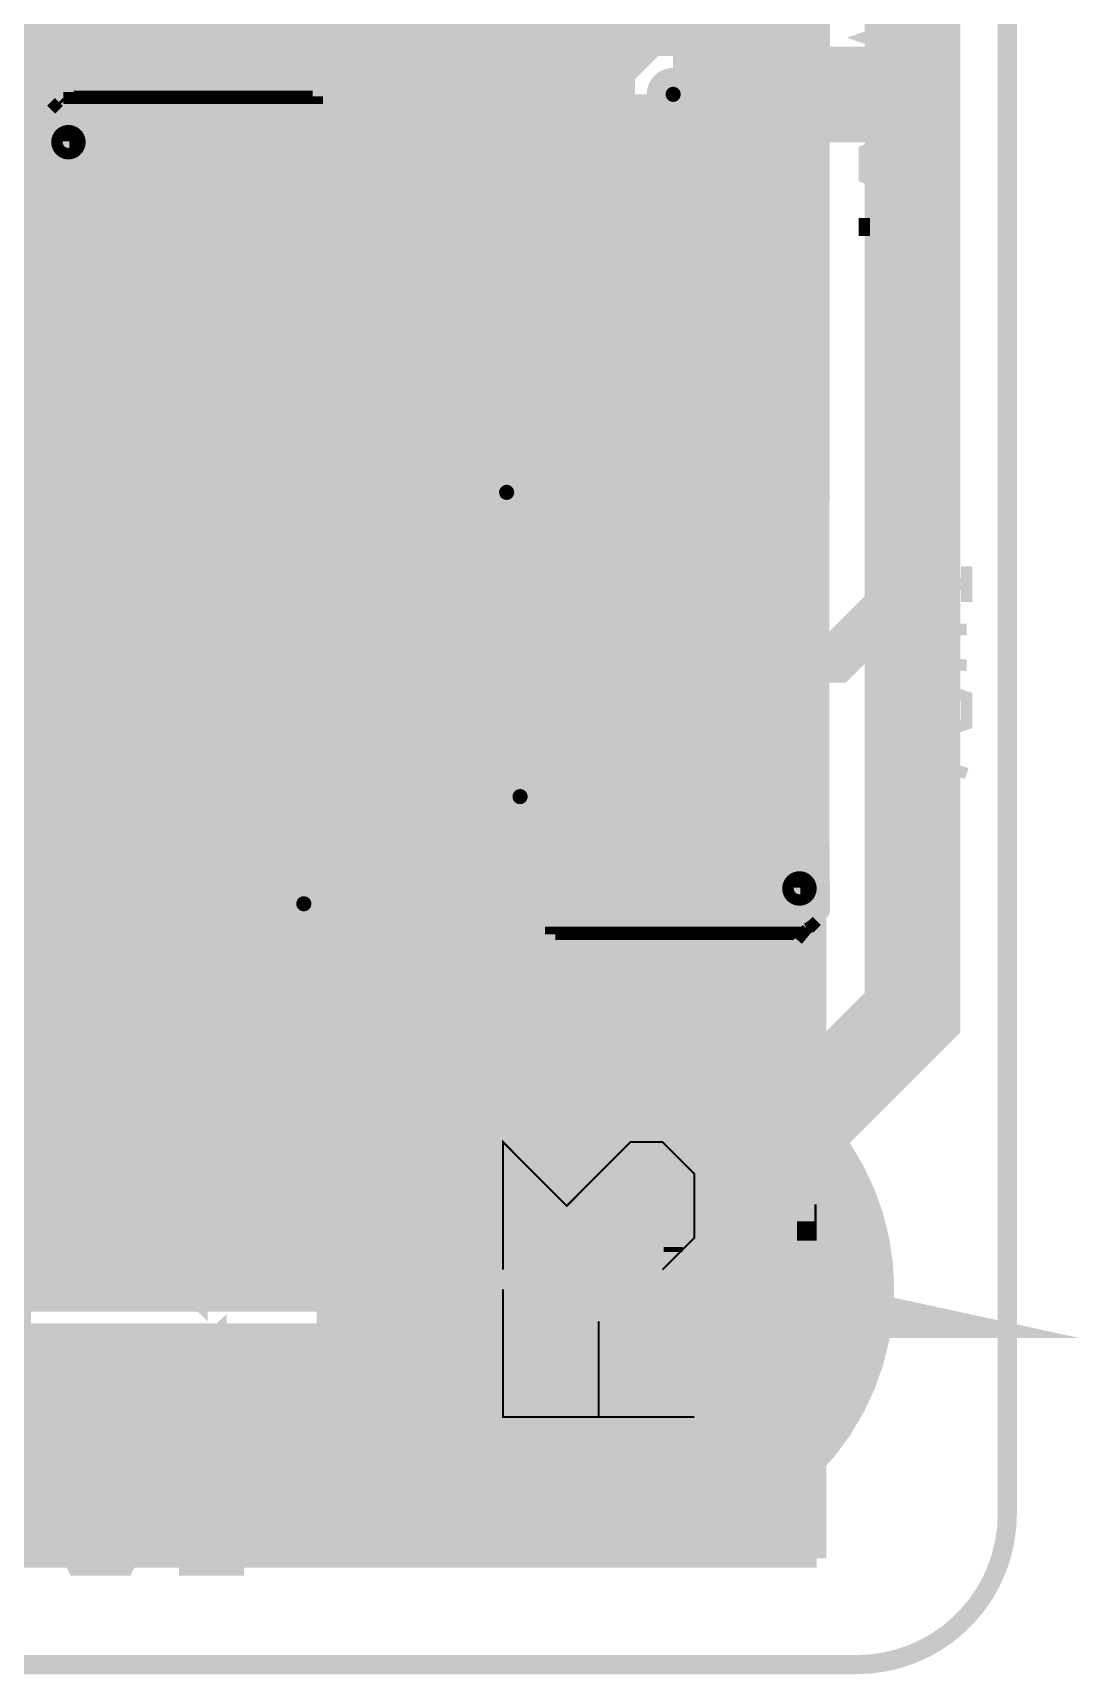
# Model space of a CAD drawing. Extents: x -5 to 208, y -5 to 206.
# Drawn here: x 194.07 to 207.97, y 119.87 to 141.66 of the extents above; entities that cross this region are included whole.
import ezdxf

# ---------------------------------------------------------------- set-up
doc = ezdxf.new("R2010")
doc.units = 0
doc.header["$MEASUREMENT"] = 0
doc.layers.get('0').update_dxf_attribs({"linetype": 'CONTINUOUS'})
for name, color, linetype in [('22-301-0_BOT', 7, 'CONTINUOUS'), ('22-301-0_DRD', 7, 'CONTINUOUS'), ('22-301-0_IN1', 1, 'CONTINUOUS'), ('22-301-0_IN2', 4, 'CONTINUOUS'), ('22-301-0_SMB', 3, 'CONTINUOUS'), ('22-301-0_SMT', 5, 'CONTINUOUS'), ('22-301-0_SPT', 10, 'CONTINUOUS'), ('22-301-0_SST', 14, 'CONTINUOUS'), ('22-301-0_TOP', 9, 'CONTINUOUS'), ('THRUHOLE_TAP', 13, 'CONTINUOUS')]:
    doc.layers.add(name, color=color, linetype=linetype)

# ---------------------------------------------------------------- blocks, each defined once
blk = doc.blocks.new('ROUND_22')
at = {"const_width": 3.50012}
blk.add_lwpolyline([(-1.75006, 0, 1), (1.75006, 0, 1)], format="xyb", close=True, dxfattribs=at)
blk = doc.blocks.new('ROUND_66')
at = {"const_width": 0.35052}
blk.add_lwpolyline([(-0.17526, 0, 1), (0.17526, 0, 1)], format="xyb", close=True, dxfattribs=at)
blk = doc.blocks.new('ROUND_44')
at = {"const_width": 1.75006}
blk.add_lwpolyline([(-0.87503, 0, 1), (0.87503, 0, 1)], format="xyb", close=True, dxfattribs=at)
blk = doc.blocks.new('ROUND_68')
at = {"const_width": 0.35052}
blk.add_lwpolyline([(-0.17526, 0, 1), (0.17526, 0, 1)], format="xyb", close=True, dxfattribs=at)
blk = doc.blocks.new('RECTANGLE_6')
blk.add_solid([(0.4826, 0.4064), (0.4826, -0.4064), (-0.4826, 0.4064), (-0.4826, -0.4064)])
blk = doc.blocks.new('RECTANGLE_19')
blk.add_solid([(1.3716, 1.0795), (1.3716, -1.0795), (-1.3716, 1.0795), (-1.3716, -1.0795)])
blk = doc.blocks.new('ROUND_73')
at = {"const_width": 0.10033}
blk.add_lwpolyline([(-0.050164, 0, 1), (0.050164, 0, 1)], format="xyb", close=True, dxfattribs=at)

msp = doc.modelspace()

# ---------------------------------------------------------------- linework, layer by layer
at = {"layer": '22-301-0_BOT'}
for points, const_width in [([(197.6628, 130.0988), (193.4972, 130.0988), (186.817, 136.779), (184.912, 136.779), (180.975, 136.779)], 1.27), ([(194.54368, 122.3645), (194.64782, 122.57532), (195.28282, 122.57532), (195.3895, 122.3645), (195.3895, 122.15368), (195.28282, 121.94032), (194.64782, 121.94032), (194.54368, 121.7295), (194.54368, 121.51868), (194.64782, 121.30532), (195.28282, 121.30532), (195.3895, 121.51868)], 0.254), ([(196.00418, 121.30532), (196.74332, 121.30532), (196.74332, 122.57532)], 0.254)]:
    msp.add_lwpolyline(points, dxfattribs=dict(at, const_width=const_width))
at = {"layer": '22-301-0_DRD', "const_width": 0.254}
for points in [[(206.99984, 121.99874), (206.99984, 204.29982)], [(202.311, 141.478), (201.93, 141.097)], [(202.819, 141.478), (202.311, 141.478)], [(203.2, 141.097), (202.819, 141.478)], [(201.93, 141.097), (201.93, 140.589)], [(203.2, 140.589), (203.2, 141.097)], [(201.93, 140.589), (202.311, 140.208)], [(202.819, 140.208), (203.2, 140.589)], [(202.311, 140.208), (202.819, 140.208)], [(200.1012, 136.1948), (199.7202, 135.8138)], [(200.1012, 136.1948), (199.7202, 135.8138)], [(200.1012, 136.1948), (199.7202, 135.8138)], [(200.6092, 136.1948), (200.1012, 136.1948)], [(200.6092, 136.1948), (200.1012, 136.1948)], [(200.6092, 136.1948), (200.1012, 136.1948)], [(200.9902, 135.8138), (200.6092, 136.1948)], [(200.9902, 135.8138), (200.6092, 136.1948)], [(200.9902, 135.8138), (200.6092, 136.1948)], [(199.7202, 135.8138), (199.7202, 135.3058)], [(199.7202, 135.8138), (199.7202, 135.3058)], [(199.7202, 135.8138), (199.7202, 135.3058)], [(200.9902, 135.3058), (200.9902, 135.8138)], [(200.9902, 135.3058), (200.9902, 135.8138)], [(200.9902, 135.3058), (200.9902, 135.8138)], [(199.7202, 135.3058), (200.1012, 134.9248)], [(199.7202, 135.3058), (200.1012, 134.9248)], [(199.7202, 135.3058), (200.1012, 134.9248)], [(200.6092, 134.9248), (200.9902, 135.3058)], [(200.6092, 134.9248), (200.9902, 135.3058)], [(200.6092, 134.9248), (200.9902, 135.3058)], [(200.1012, 134.9248), (200.6092, 134.9248)], [(200.1012, 134.9248), (200.6092, 134.9248)], [(200.1012, 134.9248), (200.6092, 134.9248)], [(200.279, 132.1562), (199.898, 131.7752)], [(200.787, 132.1562), (200.279, 132.1562)], [(201.168, 131.7752), (200.787, 132.1562)], [(199.898, 131.7752), (199.898, 131.2672)], [(201.168, 131.2672), (201.168, 131.7752)], [(199.898, 131.2672), (200.279, 130.8862)], [(200.787, 130.8862), (201.168, 131.2672)], [(200.279, 130.8862), (200.787, 130.8862)], [(197.4088, 130.7338), (197.0278, 130.3528)], [(197.9168, 130.7338), (197.4088, 130.7338)], [(198.2978, 130.3528), (197.9168, 130.7338)], [(197.0278, 130.3528), (197.0278, 129.8448)], [(198.2978, 129.8448), (198.2978, 130.3528)], [(197.0278, 129.8448), (197.4088, 129.4638)], [(197.9168, 129.4638), (198.2978, 129.8448)], [(197.4088, 129.4638), (197.9168, 129.4638)], [(200.72858, 126.2507), (200.72858, 123.7107)], [(203.26858, 126.2507), (200.72858, 126.2507)], [(203.26858, 126.2507), (200.72858, 123.7107)], [(203.26858, 123.7107), (200.72858, 126.2507)], [(203.26858, 123.7107), (203.26858, 126.2507)], [(200.72858, 123.7107), (203.26858, 123.7107)], [(98.99904, 119.99976), (205.00086, 119.99976)]]:
    msp.add_lwpolyline(points, dxfattribs=at)
msp.add_lwpolyline([(205.00086, 119.99976, 0.4142136), (206.99984, 121.99874)], format="xyb", dxfattribs=at)
at = {"layer": '22-301-0_IN1'}
for points, const_width in [([(201.99858, 201.30008), (205.74, 197.55866), (205.74, 140.843), (205.74, 128.651), (202.057, 124.968), (201.99858, 124.9807)], 1.27), ([(201.99858, 201.30008), (205.74, 197.55866), (205.74, 140.843), (202.565, 140.843)], 1.27), ([(200.5584, 199.1106), (200.5584, 126.4793)], 0.254), ([(200.787, 198.882), (200.787, 126.6698)], 0.254), ([(201.0156, 198.6534), (201.0156, 126.81204)], 0.254), ([(201.2442, 169.41038), (201.2442, 126.91872)], 0.254), ([(201.4728, 169.20464), (201.4728, 126.99238)], 0.254), ([(202.1586, 169.21988), (202.1586, 141.7193)], 0.254), ([(201.7014, 169.1259), (201.7014, 141.2748)], 0.254), ([(201.93, 169.13098), (201.93, 141.56944)], 0.254), ([(194.1576, 164.211), (194.1576, 126.58852)], 0.254), ([(194.3862, 164.211), (194.3862, 126.58852)], 0.254), ([(194.6148, 164.211), (194.6148, 126.58852)], 0.254), ([(194.8434, 164.211), (194.8434, 126.58852)], 0.254), ([(195.072, 164.211), (195.072, 126.58852)], 0.254), ([(195.3006, 164.211), (195.3006, 126.58852)], 0.254), ([(195.5292, 164.211), (195.5292, 126.58852)], 0.254), ([(195.7578, 164.211), (195.7578, 126.58852)], 0.254), ([(195.9864, 164.211), (195.9864, 126.58852)], 0.254), ([(196.215, 164.211), (196.215, 126.58852)], 0.254), ([(196.4436, 164.211), (196.4436, 126.58852)], 0.254), ([(196.6722, 164.211), (196.6722, 126.58852)], 0.254), ([(196.9008, 164.211), (196.9008, 126.58852)], 0.254), ([(197.1294, 164.211), (197.1294, 130.52044)], 0.254), ([(197.358, 164.211), (197.358, 130.70586)], 0.254), ([(197.5866, 164.211), (197.5866, 130.77444)], 0.254), ([(197.8152, 164.211), (197.8152, 130.76174)], 0.254), ([(198.0438, 164.211), (198.0438, 130.66268)], 0.254), ([(198.2724, 164.211), (198.2724, 130.39852)], 0.254), ([(198.501, 164.211), (198.501, 121.412)], 0.254), ([(198.7296, 164.211), (198.7296, 121.412)], 0.254), ([(198.9582, 164.211), (198.9582, 121.412)], 0.254), ([(199.1868, 164.211), (199.1868, 121.412)], 0.254), ([(199.4154, 164.211), (199.4154, 121.412)], 0.254), ([(199.644, 164.211), (199.644, 121.412)], 0.254), ([(199.8726, 164.211), (199.8726, 121.412)], 0.254), ([(200.1012, 164.211), (200.1012, 125.8316)], 0.254), ([(200.3298, 164.211), (200.3298, 126.22022)], 0.254), ([(202.25512, 141.7574), (91.47302, 141.7574)], 0.254), ([(201.88428, 141.5288), (91.83878, 141.5288)], 0.254), ([(201.7141, 141.3002), (91.9607, 141.3002)], 0.254), ([(201.62774, 141.0716), (91.99118, 141.0716)], 0.254), ([(201.5998, 140.843), (91.94292, 140.843)], 0.254), ([(201.62774, 140.6144), (91.79052, 140.6144)], 0.254), ([(201.7014, 140.4112), (201.7014, 127.0381)], 0.254), ([(201.7141, 140.3858), (80.645, 140.3858)], 0.254), ([(201.88428, 140.1572), (80.645, 140.1572)], 0.254), ([(201.93, 140.11656), (201.93, 127.05842)], 0.254), ([(202.1586, 139.9667), (202.1586, 127.05334)], 0.254), ([(202.25512, 139.9286), (80.645, 139.9286)], 0.254), ([(202.3872, 139.89304), (202.3872, 127.02286)], 0.254), ([(204.47, 139.8778), (202.565, 139.8778)], 0.254), ([(202.6158, 139.8778), (202.6158, 126.96698)], 0.254), ([(202.8444, 139.8778), (202.8444, 127.11938)], 0.254), ([(203.073, 139.8778), (203.073, 127.34798)], 0.254), ([(203.3016, 139.8778), (203.3016, 127.57658)], 0.254), ([(203.5302, 139.8778), (203.5302, 127.80518)], 0.254), ([(203.7588, 139.8778), (203.7588, 128.03378)], 0.254), ([(203.9874, 139.8778), (203.9874, 128.26238)], 0.254), ([(204.216, 139.8778), (204.216, 128.49098)], 0.254), ([(204.4446, 139.8778), (204.4446, 128.71958)], 0.254), ([(204.47, 139.8778), (204.47, 128.74498)], 0.254), ([(204.47, 139.7), (80.645, 139.7)], 0.254), ([(204.47, 139.4714), (80.645, 139.4714)], 0.254), ([(204.47, 139.2428), (80.645, 139.2428)], 0.254), ([(204.47, 139.0142), (94.60992, 139.0142)], 0.254), ([(204.47, 138.7856), (121.50852, 138.7856)], 0.254), ([(204.47, 138.557), (165.14318, 138.557)], 0.254), ([(204.47, 138.3284), (165.37432, 138.3284)], 0.254), ([(204.47, 138.0998), (165.46322, 138.0998)], 0.254), ([(204.47, 137.8712), (165.46576, 137.8712)], 0.254), ([(204.47, 137.6426), (165.38956, 137.6426)], 0.254), ([(204.47, 137.414), (185.1533, 137.414)], 0.254), ([(204.47, 137.1854), (185.45556, 137.1854)], 0.254), ([(204.47, 136.9568), (185.56732, 136.9568)], 0.254), ([(204.47, 136.7282), (185.59018, 136.7282)], 0.254), ([(204.47, 136.4996), (185.53176, 136.4996)], 0.254), ([(204.47, 136.271), (185.36412, 136.271)], 0.254), ([(204.47, 136.0424), (151.13508, 136.0424)], 0.254), ([(204.47, 135.8138), (150.99792, 135.8138)], 0.254), ([(204.47, 135.5852), (90.67292, 135.5852)], 0.254), ([(204.47, 135.3566), (90.81008, 135.3566)], 0.254), ([(204.47, 135.128), (90.85072, 135.128)], 0.254), ([(204.47, 134.8994), (90.81008, 134.8994)], 0.254), ([(204.47, 134.6708), (90.67292, 134.6708)], 0.254), ([(204.47, 134.4422), (80.645, 134.4422)], 0.254), ([(204.47, 134.2136), (80.645, 134.2136)], 0.254), ([(204.47, 133.985), (80.645, 133.985)], 0.254), ([(204.47, 133.7564), (80.645, 133.7564)], 0.254), ([(204.47, 133.5278), (80.645, 133.5278)], 0.254), ([(204.47, 133.2992), (80.645, 133.2992)], 0.254), ([(204.47, 133.0706), (80.645, 133.0706)], 0.254), ([(204.47, 132.842), (80.645, 132.842)], 0.254), ([(204.47, 132.6134), (80.645, 132.6134)], 0.254), ([(204.47, 132.3848), (80.645, 132.3848)], 0.254), ([(204.47, 132.1562), (80.645, 132.1562)], 0.254), ([(204.47, 131.9276), (80.645, 131.9276)], 0.254), ([(204.47, 131.699), (80.645, 131.699)], 0.254), ([(204.47, 131.4704), (80.645, 131.4704)], 0.254), ([(204.47, 131.2418), (80.645, 131.2418)], 0.254), ([(204.47, 131.0132), (80.645, 131.0132)], 0.254), ([(204.47, 130.7846), (80.645, 130.7846)], 0.254), ([(197.15988, 130.556), (187.94222, 130.556)], 0.254), ([(204.47, 130.556), (198.16572, 130.556)], 0.254), ([(197.02272, 130.3274), (188.35116, 130.3274)], 0.254), ([(204.47, 130.3274), (198.30288, 130.3274)], 0.254), ([(196.98208, 130.0988), (188.57214, 130.0988)], 0.254), ([(204.47, 130.0988), (198.34352, 130.0988)], 0.254), ([(197.02272, 129.8702), (188.7093, 129.8702)], 0.254), ([(198.2724, 129.79654), (198.2724, 121.412)], 0.254), ([(204.47, 129.8702), (198.30288, 129.8702)], 0.254), ([(197.15988, 129.6416), (188.79312, 129.6416)], 0.254), ([(197.1294, 129.67716), (197.1294, 126.58852)], 0.254), ([(198.0438, 129.53492), (198.0438, 121.412)], 0.254), ([(204.47, 129.6416), (198.16572, 129.6416)], 0.254), ([(204.47, 129.413), (188.83376, 129.413)], 0.254), ([(197.358, 129.49174), (197.358, 126.58852)], 0.254), ([(197.5866, 129.42316), (197.5866, 126.58852)], 0.254), ([(197.8152, 129.43586), (197.8152, 126.58852)], 0.254), ([(204.47, 129.1844), (188.83376, 129.1844)], 0.254), ([(204.47, 128.9558), (188.79312, 128.9558)], 0.254), ([(204.44968, 128.7272), (188.7093, 128.7272)], 0.254), ([(204.47, 128.74498), (202.67168, 126.94666)], 0.254), ([(204.22108, 128.4986), (188.5696, 128.4986)], 0.254), ([(203.99248, 128.27), (188.35116, 128.27)], 0.254), ([(203.76388, 128.0414), (187.93714, 128.0414)], 0.254), ([(203.53528, 127.8128), (80.645, 127.8128)], 0.254), ([(203.30668, 127.5842), (80.645, 127.5842)], 0.254), ([(203.07808, 127.3556), (80.645, 127.3556)], 0.254), ([(202.84948, 127.127), (80.645, 127.127)], 0.254), ([(201.19594, 126.8984), (95.74276, 126.8984)], 0.254), ([(200.787, 126.6698), (96.1517, 126.6698)], 0.254), ([(197.96252, 126.58852), (193.9163, 126.58852), (193.9163, 124.40412)], 0.254), ([(197.96252, 126.58852), (197.96252, 124.40412)], 0.254), ([(196.25818, 126.13132), (196.25818, 124.86132), (196.04482, 125.07468), (195.62318, 125.9205), (195.40982, 126.13132), (195.40982, 124.86132)], 0.254), ([(197.2945, 124.86132), (197.2945, 126.13132), (197.08368, 125.9205)], 0.254), ([(200.51776, 126.4412), (197.96252, 126.4412)], 0.254), ([(194.79768, 126.13132), (194.3735, 126.13132)], 0.254), ([(194.58432, 124.86132), (194.58432, 126.13132)], 0.254), ([(200.32218, 126.2126), (197.96252, 126.2126)], 0.254), ([(200.1774, 125.984), (197.96252, 125.984)], 0.254), ([(204.47, 126.01448), (204.0001, 125.54712)], 0.254), ([(204.47, 125.984), (204.43698, 125.984)], 0.254), ([(204.4446, 125.98908), (204.4446, 121.412)], 0.254), ([(204.47, 126.01448), (204.47, 121.412)], 0.254), ([(200.06818, 125.7554), (197.96252, 125.7554)], 0.254), ([(204.47, 125.7554), (204.20838, 125.7554)], 0.254), ([(204.216, 125.76048), (204.216, 121.412)], 0.254), ([(202.01128, 124.968), (202.057, 124.968), (201.99858, 124.9807)], 1.27), ([(199.99198, 125.5268), (197.96252, 125.5268)], 0.254), ([(201.99858, 124.9807), (202.01128, 124.968)], 1.27), ([(204.47, 125.5268), (204.00518, 125.5268)], 0.254), ([(199.94372, 125.2982), (197.96252, 125.2982)], 0.254), ([(204.47, 125.2982), (204.05598, 125.2982)], 0.254), ([(199.92086, 125.0696), (197.96252, 125.0696)], 0.254), ([(204.47, 125.0696), (204.0763, 125.0696)], 0.254), ([(194.79768, 124.86132), (194.3735, 124.86132)], 0.254), ([(197.50532, 124.86132), (197.08368, 124.86132)], 0.254), ([(199.9234, 124.841), (197.96252, 124.841)], 0.254), ([(204.47, 124.841), (204.07376, 124.841)], 0.254), ([(199.95134, 124.6124), (197.96252, 124.6124)], 0.254), ([(204.47, 124.6124), (204.04582, 124.6124)], 0.254), ([(200.00722, 124.3838), (188.80074, 124.3838)], 0.254), ([(197.96252, 124.40412), (193.9163, 124.40412)], 0.254), ([(194.1576, 124.40412), (194.1576, 121.412)], 0.254), ([(194.3862, 124.40412), (194.3862, 121.412)], 0.254), ([(194.6148, 124.40412), (194.6148, 121.412)], 0.254), ([(194.8434, 124.40412), (194.8434, 121.412)], 0.254), ([(195.072, 124.40412), (195.072, 121.412)], 0.254), ([(195.3006, 124.40412), (195.3006, 121.412)], 0.254), ([(195.5292, 124.40412), (195.5292, 121.412)], 0.254), ([(195.7578, 124.40412), (195.7578, 121.412)], 0.254), ([(195.9864, 124.40412), (195.9864, 121.412)], 0.254), ([(196.215, 124.40412), (196.215, 121.412)], 0.254), ([(196.4436, 124.40412), (196.4436, 121.412)], 0.254), ([(196.6722, 124.40412), (196.6722, 121.412)], 0.254), ([(196.9008, 124.40412), (196.9008, 121.412)], 0.254), ([(197.1294, 124.40412), (197.1294, 121.412)], 0.254), ([(197.358, 124.40412), (197.358, 121.412)], 0.254), ([(197.5866, 124.40412), (197.5866, 121.412)], 0.254), ([(197.8152, 124.40412), (197.8152, 121.412)], 0.254), ([(203.9874, 124.36602), (203.9874, 121.412)], 0.254), ([(204.47, 124.3838), (203.99248, 124.3838)], 0.254), ([(200.0885, 124.1552), (188.722, 124.1552)], 0.254), ([(200.1012, 124.12726), (200.1012, 121.412)], 0.254), ([(204.47, 124.1552), (203.90866, 124.1552)], 0.254), ([(200.20534, 123.9266), (188.58992, 123.9266)], 0.254), ([(203.7588, 123.86818), (203.7588, 121.412)], 0.254), ([(204.47, 123.9266), (203.79182, 123.9266)], 0.254), ([(200.36028, 123.698), (188.38164, 123.698)], 0.254), ([(200.3298, 123.73864), (200.3298, 121.412)], 0.254), ([(204.47, 123.698), (203.63688, 123.698)], 0.254), ([(200.56856, 123.4694), (188.0108, 123.4694)], 0.254), ([(200.5584, 123.47956), (200.5584, 121.412)], 0.254), ([(204.47, 123.4694), (203.4286, 123.4694)], 0.254), ([(203.5302, 123.571), (203.5302, 121.412)], 0.254), ([(200.85812, 123.2408), (165.58514, 123.2408)], 0.254), ([(200.787, 123.28906), (200.787, 121.412)], 0.254), ([(203.073, 123.19762), (203.073, 121.412)], 0.254), ([(204.47, 123.2408), (203.14158, 123.2408)], 0.254), ([(203.3016, 123.35764), (203.3016, 121.412)], 0.254), ([(201.32294, 123.0122), (165.75024, 123.0122)], 0.254), ([(201.0156, 123.14682), (201.0156, 121.412)], 0.254), ([(201.2442, 123.04014), (201.2442, 121.412)], 0.254), ([(202.6158, 122.99188), (202.6158, 121.412)], 0.254), ([(204.47, 123.0122), (202.67422, 123.0122)], 0.254), ([(202.8444, 123.07824), (202.8444, 121.412)], 0.254), ([(204.47, 122.7836), (165.84422, 122.7836)], 0.254), ([(201.4728, 122.96648), (201.4728, 121.412)], 0.254), ([(201.7014, 122.92076), (201.7014, 121.412)], 0.254), ([(201.93, 122.90044), (201.93, 121.412)], 0.254), ([(202.1586, 122.90552), (202.1586, 121.412)], 0.254), ([(202.3872, 122.936), (202.3872, 121.412)], 0.254), ([(204.47, 122.555), (165.8874, 122.555)], 0.254), ([(204.47, 122.3264), (165.87978, 122.3264)], 0.254), ([(204.47, 122.0978), (165.82644, 122.0978)], 0.254), ([(204.47, 121.8692), (165.71722, 121.8692)], 0.254), ([(204.47, 121.6406), (165.52672, 121.6406)], 0.254), ([(204.47, 121.412), (165.15334, 121.412)], 0.254)]:
    msp.add_lwpolyline(points, dxfattribs=dict(at, const_width=const_width))
at = {"layer": '22-301-0_IN1', "const_width": 0.254}
for points in [[(202.565, 141.8082, 0.4142136), (201.5998, 140.843)], [(201.5998, 140.843, 0.4142136), (202.565, 139.8778)], [(197.6628, 130.77952, 0.4142136), (196.98208, 130.0988)], [(198.34352, 130.0988, 0.4142136), (197.6628, 130.77952)], [(196.98208, 130.0988, 0.4142136), (197.6628, 129.41808)], [(197.6628, 129.41808, 0.4142136), (198.34352, 130.0988)], [(201.99858, 127.06096, 0.4142136), (199.91832, 124.9807)], [(202.67168, 126.94666, 0.0826544), (201.99858, 127.05869)], [(204.07884, 124.9807, 0.0690552), (204.00023, 125.54716)], [(199.91832, 124.9807, 0.4142136), (201.99858, 122.90044)], [(201.99858, 122.90044, 0.4142136), (204.07884, 124.9807)]]:
    msp.add_lwpolyline(points, format="xyb", dxfattribs=at)
at = {"layer": '22-301-0_IN2', "const_width": 0.254}
for points in [[(202.6158, 199.009), (202.6158, 141.52118)], [(202.8444, 199.009), (202.8444, 141.46276)], [(204.4446, 199.009), (204.4446, 121.539)], [(204.47, 199.009), (204.47, 121.539)], [(202.3872, 169.45102), (202.3872, 141.49832)], [(202.1586, 169.21988), (202.1586, 141.38656)], [(201.4728, 168.9481), (201.4728, 126.99238)], [(201.7014, 169.1259), (201.7014, 127.0381)], [(201.93, 169.13098), (201.93, 141.0843)], [(201.0156, 168.51376), (201.0156, 126.81204)], [(201.2442, 168.7195), (201.2442, 126.91872)], [(200.5584, 168.4528), (200.5584, 126.4793)], [(200.787, 168.4528), (200.787, 126.6698)], [(194.1576, 164.338), (194.1576, 124.81052)], [(194.3862, 164.338), (194.3862, 124.81052)], [(194.6148, 164.338), (194.6148, 124.81052)], [(194.8434, 164.338), (194.8434, 124.81052)], [(195.072, 164.338), (195.072, 124.81052)], [(195.3006, 164.338), (195.3006, 124.81052)], [(195.5292, 164.338), (195.5292, 124.81052)], [(195.7578, 164.338), (195.7578, 124.81052)], [(195.9864, 164.338), (195.9864, 124.81052)], [(196.215, 164.338), (196.215, 124.81052)], [(196.4436, 164.338), (196.4436, 124.81052)], [(196.6722, 164.338), (196.6722, 124.81052)], [(196.9008, 164.338), (196.9008, 124.81052)], [(197.1294, 164.338), (197.1294, 130.52044)], [(197.358, 164.338), (197.358, 130.70586)], [(197.5866, 164.338), (197.5866, 130.77444)], [(197.8152, 164.338), (197.8152, 130.76174)], [(198.0438, 164.338), (198.0438, 130.66268)], [(198.2724, 164.338), (198.2724, 130.39852)], [(198.501, 164.338), (198.501, 121.54662)], [(198.7296, 164.338), (198.7296, 121.54408)], [(198.9582, 164.338), (198.9582, 121.54408)], [(199.1868, 164.338), (199.1868, 121.54408)], [(199.4154, 164.338), (199.4154, 121.54408)], [(199.644, 164.338), (199.644, 121.54408)], [(199.8726, 164.338), (199.8726, 121.54408)], [(200.1012, 164.338), (200.1012, 125.8316)], [(200.3298, 164.338), (200.3298, 126.22022)], [(204.216, 163.33216), (204.216, 121.539)], [(203.073, 163.12388), (203.073, 141.29512)], [(203.3016, 162.95624), (203.3016, 126.60122)], [(203.5302, 162.89782), (203.5302, 126.38786)], [(203.7588, 162.91814), (203.7588, 126.09068)], [(203.9874, 163.0299), (203.9874, 125.59284)], [(204.47, 141.5796), (91.79052, 141.5796)], [(202.11288, 141.351), (91.94292, 141.351)], [(204.47, 141.351), (203.01712, 141.351)], [(201.94524, 141.1224), (91.99118, 141.1224)], [(204.47, 141.1224), (203.18476, 141.1224)], [(201.88682, 140.8938), (91.9607, 140.8938)], [(204.47, 140.8938), (203.24318, 140.8938)], [(201.90714, 140.6652), (91.83878, 140.6652)], [(204.47, 140.6652), (203.22032, 140.6652)], [(202.0189, 140.4366), (91.47302, 140.4366)], [(201.93, 140.59916), (201.93, 127.05842)], [(204.47, 140.4366), (203.10856, 140.4366)], [(202.32116, 140.208), (119.75846, 140.208)], [(202.1586, 140.2969), (202.1586, 127.05334)], [(202.3872, 140.18514), (202.3872, 127.02286)], [(204.47, 140.208), (202.8063, 140.208)], [(202.8444, 140.22324), (202.8444, 126.88062)], [(203.073, 140.39088), (203.073, 126.76124)], [(204.47, 139.9794), (119.99976, 139.9794)], [(202.6158, 140.16482), (202.6158, 126.96698)], [(204.47, 139.7508), (120.22836, 139.7508)], [(204.47, 139.5222), (120.45696, 139.5222)], [(204.47, 139.2936), (120.68556, 139.2936)], [(204.47, 139.065), (120.91416, 139.065)], [(204.47, 138.8364), (121.45264, 138.8364)], [(204.47, 138.6078), (165.0365, 138.6078)], [(204.47, 138.3792), (165.33876, 138.3792)], [(204.47, 138.1506), (165.45052, 138.1506)], [(204.47, 137.922), (165.47338, 137.922)], [(204.47, 137.6934), (165.41496, 137.6934)], [(204.47, 137.4648), (165.24732, 137.4648)], [(204.47, 137.2362), (185.41492, 137.2362)], [(204.47, 137.0076), (185.55208, 137.0076)], [(204.47, 136.779), (185.59272, 136.779)], [(204.47, 136.5504), (185.55208, 136.5504)], [(204.47, 136.3218), (185.41492, 136.3218)], [(204.47, 136.0932), (151.15032, 136.0932)], [(204.47, 135.8646), (151.03856, 135.8646)], [(204.47, 135.636), (150.7363, 135.636)], [(204.47, 135.4074), (90.78976, 135.4074)], [(204.47, 135.1788), (90.84818, 135.1788)], [(204.47, 134.9502), (90.82532, 134.9502)], [(204.47, 134.7216), (90.71356, 134.7216)], [(204.47, 134.493), (90.4113, 134.493)], [(204.47, 134.2644), (80.8482, 134.2644)], [(204.47, 134.0358), (80.8482, 134.0358)], [(204.47, 133.8072), (80.8482, 133.8072)], [(204.47, 133.5786), (80.8482, 133.5786)], [(204.47, 133.35), (80.8482, 133.35)], [(204.47, 133.1214), (80.8482, 133.1214)], [(204.47, 132.8928), (80.8482, 132.8928)], [(204.47, 132.6642), (80.8482, 132.6642)], [(204.47, 132.4356), (80.8482, 132.4356)], [(204.47, 132.207), (80.8482, 132.207)], [(204.47, 131.9784), (80.8482, 131.9784)], [(204.47, 131.7498), (80.8482, 131.7498)], [(204.47, 131.5212), (80.8482, 131.5212)], [(204.47, 131.2926), (80.8482, 131.2926)], [(204.47, 131.064), (80.8482, 131.064)], [(204.47, 130.8354), (80.8482, 130.8354)], [(197.21068, 130.6068), (187.74918, 130.6068)], [(204.47, 130.6068), (198.11492, 130.6068)], [(197.04304, 130.3782), (188.28512, 130.3782)], [(204.47, 130.3782), (198.28256, 130.3782)], [(196.98462, 130.1496), (188.5315, 130.1496)], [(204.47, 130.1496), (198.34098, 130.1496)], [(197.00494, 129.921), (188.6839, 129.921)], [(198.2724, 129.79654), (198.2724, 121.54662)], [(204.47, 129.921), (198.31812, 129.921)], [(197.1167, 129.6924), (188.77788, 129.6924)], [(197.1294, 129.67716), (197.1294, 124.81052)], [(198.0438, 129.53492), (198.0438, 121.54662)], [(204.47, 129.6924), (198.20636, 129.6924)], [(197.41896, 129.4638), (188.82868, 129.4638)], [(197.358, 129.49174), (197.358, 124.81052)], [(197.5866, 129.42316), (197.5866, 124.81052)], [(197.8152, 129.43586), (197.8152, 124.81052)], [(204.47, 129.4638), (197.9041, 129.4638)], [(204.47, 129.2352), (188.8363, 129.2352)], [(204.47, 129.0066), (188.80582, 129.0066)], [(204.47, 128.778), (188.73216, 128.778)], [(204.47, 128.5494), (188.6077, 128.5494)], [(204.47, 128.3208), (188.40958, 128.3208)], [(204.47, 128.0922), (188.06414, 128.0922)], [(204.47, 127.8636), (80.8482, 127.8636)], [(204.47, 127.635), (80.8482, 127.635)], [(204.47, 127.4064), (80.8482, 127.4064)], [(204.47, 127.1778), (80.8482, 127.1778)], [(201.32802, 126.9492), (95.61068, 126.9492)], [(204.47, 126.9492), (202.66914, 126.9492)], [(200.86066, 126.7206), (96.07804, 126.7206)], [(204.47, 126.7206), (203.13904, 126.7206)], [(200.5711, 126.492), (96.3676, 126.492)], [(204.47, 126.492), (203.4286, 126.492)], [(200.36282, 126.2634), (96.57588, 126.2634)], [(204.47, 126.2634), (203.63688, 126.2634)], [(200.20534, 126.0348), (96.73336, 126.0348)], [(204.47, 126.0348), (203.79182, 126.0348)], [(200.09104, 125.8062), (188.24702, 125.8062)], [(204.47, 125.8062), (203.90866, 125.8062)], [(200.00722, 125.5776), (188.50864, 125.5776)], [(204.47, 125.5776), (203.99248, 125.5776)], [(199.95134, 125.349), (188.66866, 125.349)], [(204.47, 125.349), (204.04582, 125.349)], [(199.9234, 125.1204), (188.77026, 125.1204)], [(204.47, 125.1204), (204.07376, 125.1204)], [(199.92086, 124.8918), (188.8236, 124.8918)], [(198.0057, 124.81052), (193.74612, 124.81052), (193.74612, 122.62612)], [(198.0057, 124.81052), (198.0057, 122.62612)], [(204.47, 124.8918), (204.0763, 124.8918)], [(195.66382, 124.35332), (195.66382, 123.08332), (195.87718, 123.29668), (196.29882, 124.1425), (196.51218, 124.35332), (196.51218, 123.08332)], [(199.94372, 124.6632), (198.0057, 124.6632)], [(204.47, 124.6632), (204.05598, 124.6632)], [(194.20332, 123.08332), (195.05168, 123.08332), (194.20332, 123.93168), (194.20332, 124.1425), (194.31, 124.35332), (194.945, 124.35332), (195.05168, 124.1425)], [(197.12432, 124.35332), (197.5485, 124.35332)], [(197.33768, 123.08332), (197.33768, 124.35332)], [(199.99198, 124.4346), (198.0057, 124.4346)], [(203.9874, 124.36602), (203.9874, 121.539)], [(204.47, 124.4346), (204.00772, 124.4346)], [(200.06818, 124.206), (198.0057, 124.206)], [(200.1012, 124.12726), (200.1012, 121.54408)], [(204.47, 124.206), (203.92898, 124.206)], [(200.1774, 123.9774), (198.0057, 123.9774)], [(203.7588, 123.86818), (203.7588, 121.539)], [(204.47, 123.9774), (203.8223, 123.9774)], [(200.32218, 123.7488), (198.0057, 123.7488)], [(200.3298, 123.73864), (200.3298, 121.54408)], [(204.47, 123.7488), (203.67498, 123.7488)], [(200.51776, 123.5202), (198.0057, 123.5202)], [(200.5584, 123.47956), (200.5584, 121.54408)], [(204.47, 123.5202), (203.48194, 123.5202)], [(203.5302, 123.571), (203.5302, 121.539)], [(200.78446, 123.2916), (198.0057, 123.2916)], [(200.787, 123.28906), (200.787, 121.54408)], [(203.073, 123.19762), (203.073, 121.539)], [(204.47, 123.2916), (203.21524, 123.2916)], [(203.3016, 123.35764), (203.3016, 121.539)], [(197.12432, 123.08332), (197.5485, 123.08332)], [(201.19086, 123.063), (198.0057, 123.063)], [(201.0156, 123.14682), (201.0156, 121.54154)], [(201.2442, 123.04014), (201.2442, 121.54154)], [(202.6158, 122.99188), (202.6158, 121.54154)], [(204.47, 123.063), (202.8063, 123.063)], [(202.8444, 123.07824), (202.8444, 121.54154)], [(204.47, 122.8344), (198.0057, 122.8344)], [(201.4728, 122.96648), (201.4728, 121.54154)], [(201.7014, 122.92076), (201.7014, 121.54154)], [(201.93, 122.90044), (201.93, 121.54154)], [(202.1586, 122.90552), (202.1586, 121.54154)], [(202.3872, 122.936), (202.3872, 121.54154)], [(204.47, 122.6058), (165.88232, 122.6058)], [(198.0057, 122.62612), (193.74612, 122.62612)], [(194.1576, 122.62612), (194.1576, 121.5517)], [(194.3862, 122.62612), (194.3862, 121.54916)], [(194.6148, 122.62612), (194.6148, 121.54916)], [(194.8434, 122.62612), (194.8434, 121.54916)], [(195.072, 122.62612), (195.072, 121.54916)], [(195.3006, 122.62612), (195.3006, 121.54916)], [(195.5292, 122.62612), (195.5292, 121.54916)], [(195.7578, 122.62612), (195.7578, 121.54916)], [(195.9864, 122.62612), (195.9864, 121.54916)], [(196.215, 122.62612), (196.215, 121.54916)], [(196.4436, 122.62612), (196.4436, 121.54916)], [(196.6722, 122.62612), (196.6722, 121.54662)], [(196.9008, 122.62612), (196.9008, 121.54662)], [(197.1294, 122.62612), (197.1294, 121.54662)], [(197.358, 122.62612), (197.358, 121.54662)], [(197.5866, 122.62612), (197.5866, 121.54662)], [(197.8152, 122.62612), (197.8152, 121.54662)], [(204.47, 122.3772), (165.88486, 122.3772)], [(204.47, 122.1486), (165.84168, 122.1486)], [(204.47, 121.92), (165.74516, 121.92)], [(204.47, 121.6914), (165.57752, 121.6914)], [(165.46068, 121.58472), (204.47, 121.539)]]:
    msp.add_lwpolyline(points, dxfattribs=at)
for points in [[(202.565, 141.52372, 0.4142136), (201.88428, 140.843)], [(203.24572, 140.843, 0.4142136), (202.565, 141.52372)], [(201.88428, 140.843, 0.4142136), (202.565, 140.16228)], [(202.565, 140.16228, 0.4142136), (203.24572, 140.843)], [(197.6628, 130.77952, 0.4142136), (196.98208, 130.0988)], [(198.34352, 130.0988, 0.4142136), (197.6628, 130.77952)], [(196.98208, 130.0988, 0.4142136), (197.6628, 129.41808)], [(197.6628, 129.41808, 0.4142136), (198.34352, 130.0988)], [(201.99858, 127.06096, 0.4142136), (199.91832, 124.9807)], [(204.07884, 124.9807, 0.4142136), (201.99858, 127.06096)], [(199.91832, 124.9807, 0.4142136), (201.99858, 122.90044)], [(201.99858, 122.90044, 0.4142136), (204.07884, 124.9807)]]:
    msp.add_lwpolyline(points, format="xyb", dxfattribs=at)
at = {"layer": '22-301-0_SST'}
for points, const_width in [([(200.56856, 143.16456), (200.56602, 138.811), (200.56602, 137.1727), (204.56398, 137.1727), (204.5716, 144.2974), (204.1144, 144.7546), (200.914, 144.7546), (200.5584, 144.3228), (200.56856, 143.16456)], 0.1524), ([(206.11846, 141.35862), (205.78064, 141.35862), (205.10246, 141.59484), (205.78064, 141.8336), (206.11846, 141.8336)], 0.1524), ([(199.05218, 141.13002), (199.05218, 141.54658), (200.06818, 141.54658)], 0.1524), ([(194.21856, 139.35456), (194.21602, 135.001), (194.21602, 133.3627), (198.21398, 133.3627), (198.2216, 140.4874), (197.7644, 140.9446), (194.564, 140.9446), (194.2084, 140.5128), (194.21856, 139.35456)], 0.1524), ([(197.7644, 140.8938), (194.564, 140.8938), (194.437, 140.7414), (194.3608, 140.6906), (194.31, 140.6398)], 0.1524), ([(194.68592, 140.8938), (194.68592, 140.716)], 0.1524), ([(194.82308, 140.8938), (194.82308, 140.716)], 0.1524), ([(194.96024, 140.8938), (194.96024, 140.716)], 0.1524), ([(195.0974, 140.8938), (195.0974, 140.716)], 0.1524), ([(195.23456, 140.8938), (195.23456, 140.716)], 0.1524), ([(195.37172, 140.8938), (195.37172, 140.716)], 0.1524), ([(195.50888, 140.8938), (195.50888, 140.716)], 0.1524), ([(195.64604, 140.8938), (195.64604, 140.716)], 0.1524), ([(195.7832, 140.8938), (195.7832, 140.716)], 0.1524), ([(195.92036, 140.8938), (195.92036, 140.716)], 0.1524), ([(196.05752, 140.8938), (196.05752, 140.716)], 0.1524), ([(196.19468, 140.8938), (196.19468, 140.716)], 0.1524), ([(196.33184, 140.8938), (196.33184, 140.716)], 0.1524), ([(196.469, 140.8938), (196.469, 140.716)], 0.1524), ([(196.60616, 140.8938), (196.60616, 140.716)], 0.1524), ([(196.74332, 140.8938), (196.74332, 140.716)], 0.1524), ([(196.88048, 140.8938), (196.88048, 140.716)], 0.1524), ([(197.01764, 140.8938), (197.01764, 140.716)], 0.1524), ([(197.1548, 140.8938), (197.1548, 140.716)], 0.1524), ([(197.29196, 140.8938), (197.29196, 140.716)], 0.1524), ([(197.42912, 140.8938), (197.42912, 140.716)], 0.1524), ([(197.56628, 140.8938), (197.56628, 140.716)], 0.1524), ([(197.70344, 140.8938), (197.70344, 140.716)], 0.1524), ([(197.7644, 140.8938), (197.9422, 140.716)], 0.1524), ([(205.94828, 140.52042), (206.11846, 140.57884), (206.11846, 140.93444), (205.94828, 140.9954), (205.78064, 140.9954), (205.61046, 140.93444), (205.61046, 140.57884), (205.44028, 140.52042), (205.27264, 140.52042), (205.10246, 140.57884), (205.10246, 140.93444), (205.27264, 140.9954)], 0.1524), ([(194.4116, 140.7414), (194.31, 140.6398)], 0.1524), ([(194.4116, 140.7414), (194.437, 140.716)], 0.1524), ([(197.9168, 140.7414), (194.437, 140.7414)], 0.1524), ([(197.9422, 140.716), (194.437, 140.716)], 0.1524), ([(194.54876, 140.87602), (194.54876, 140.716)], 0.1524), ([(197.77964, 140.87856), (194.5513, 140.87856)], 0.1524), ([(197.8406, 140.8176), (197.8406, 140.716)], 0.1524), ([(199.05218, 140.29182), (199.05218, 140.7668), (199.72782, 140.29182), (199.898, 140.29182), (200.06818, 140.35278), (200.06818, 140.70838), (199.898, 140.7668)], 0.1524), ([(194.66306, 140.29436), (194.4116, 140.29436)], 0.1524), ([(194.4878, 140.35024), (194.4878, 140.06322)], 0.1524), ([(194.62496, 140.33246), (194.62496, 140.081)], 0.1524), ([(194.68084, 140.1572), (194.39382, 140.1572)], 0.1524), ([(205.61046, 140.09624), (205.61046, 139.74064), (205.44028, 139.68222), (205.27264, 139.68222), (205.10246, 139.74064), (205.10246, 140.09624), (205.27264, 140.1572), (205.44028, 140.1572), (206.11846, 139.91844)], 0.1524), ([(199.39, 139.45362), (199.39, 139.9286), (200.06818, 139.69238), (200.06818, 139.573), (199.05218, 139.573)], 0.1524), ([(205.10246, 138.9634), (205.10246, 139.19962)], 0.1524), ([(205.10246, 139.08024), (206.11846, 139.08024), (205.94828, 139.19962)], 0.1524), ([(199.64146, 137.87882), (199.64146, 138.3538)], 0.1524), ([(198.62546, 138.11504), (199.64146, 138.11504)], 0.1524), ([(194.2592, 137.9728), (198.1962, 137.9728)], 0.1524), ([(199.64146, 137.04062), (199.30364, 137.04062), (198.62546, 137.27684), (199.30364, 137.5156), (199.64146, 137.5156)], 0.1524), ([(204.56144, 131.15544), (204.56398, 135.509), (204.56398, 137.1473), (200.56602, 137.1473), (200.5584, 130.0226), (201.0156, 129.5654), (204.216, 129.5654), (204.5716, 129.9972), (204.56144, 131.15544)], 0.1524), ([(199.47128, 136.20242), (199.64146, 136.26084), (199.64146, 136.61644), (199.47128, 136.6774), (199.30364, 136.6774), (199.13346, 136.61644), (199.13346, 136.26084), (198.96328, 136.20242), (198.79564, 136.20242), (198.62546, 136.26084), (198.62546, 136.61644), (198.79564, 136.6774)], 0.1524), ([(199.13346, 135.77824), (199.13346, 135.42264), (198.96328, 135.36422), (198.79564, 135.36422), (198.62546, 135.42264), (198.62546, 135.77824), (198.79564, 135.8392), (198.96328, 135.8392), (199.64146, 135.60044)], 0.1524), ([(198.62546, 134.8232), (198.79564, 134.94004), (198.96328, 135.001), (199.30364, 135.001), (199.47128, 134.94004), (199.64146, 134.8232), (199.64146, 134.70382), (199.47128, 134.58444), (199.30364, 134.52602), (198.96328, 134.52602), (198.79564, 134.58444), (198.62546, 134.70382), (198.62546, 134.8232)], 0.1524), ([(206.46136, 134.10438), (206.46136, 134.57682)], 0.1524), ([(205.44536, 134.3406), (206.46136, 134.3406)], 0.1524), ([(206.46136, 133.26618), (206.12354, 133.26618), (205.44536, 133.5024), (206.12354, 133.73862), (206.46136, 133.73862)], 0.1524), ([(206.29118, 132.42798), (206.46136, 132.4864), (206.46136, 132.842), (206.29118, 132.90042), (206.12354, 132.90042), (205.95336, 132.842), (205.95336, 132.4864), (205.78318, 132.42798), (205.61554, 132.42798), (205.44536, 132.4864), (205.44536, 132.842), (205.61554, 132.90042)], 0.1524), ([(204.5208, 132.5372), (200.5838, 132.5372)], 0.1524), ([(198.5645, 132.2705), (198.5645, 129.3495), (200.2028, 129.3495), (200.2028, 132.2705), (198.5645, 132.2705)], 0.1524), ([(205.95336, 132.0038), (205.95336, 131.6482), (205.78318, 131.58978), (205.61554, 131.58978), (205.44536, 131.6482), (205.44536, 132.0038), (205.61554, 132.06222), (205.78318, 132.06222), (206.46136, 131.826)], 0.1524), ([(197.42658, 130.64236), (197.2564, 130.70332), (197.2564, 131.05892), (197.42658, 131.11734), (198.10476, 131.11734), (198.2724, 131.05892), (198.2724, 130.70332), (198.10476, 130.64236)], 0.1524), ([(204.1906, 130.44424), (204.1906, 130.15722)], 0.1524), ([(197.2564, 130.15976), (198.2724, 129.80416), (198.2724, 130.27914)], 0.1524), ([(204.38364, 130.2512), (204.09662, 130.2512)], 0.1524), ([(204.36586, 130.38836), (204.1144, 130.38836)], 0.1524), ([(204.32776, 130.42646), (204.32776, 130.175)], 0.1524), ([(204.343, 129.794), (200.8378, 129.794), (201.0156, 129.6162)], 0.1524), ([(200.9394, 129.794), (200.9394, 129.6924)], 0.1524), ([(201.07656, 129.794), (201.07656, 129.6162)], 0.1524), ([(201.21372, 129.794), (201.21372, 129.6162)], 0.1524), ([(201.35088, 129.794), (201.35088, 129.6162)], 0.1524), ([(201.48804, 129.794), (201.48804, 129.6162)], 0.1524), ([(201.6252, 129.794), (201.6252, 129.6162)], 0.1524), ([(201.76236, 129.794), (201.76236, 129.6162)], 0.1524), ([(201.89952, 129.794), (201.89952, 129.6162)], 0.1524), ([(202.03668, 129.794), (202.03668, 129.6162)], 0.1524), ([(202.17384, 129.794), (202.17384, 129.6162)], 0.1524), ([(202.311, 129.794), (202.311, 129.6162)], 0.1524), ([(202.44816, 129.794), (202.44816, 129.6162)], 0.1524), ([(202.58532, 129.794), (202.58532, 129.6162)], 0.1524), ([(202.72248, 129.794), (202.72248, 129.6162)], 0.1524), ([(202.85964, 129.794), (202.85964, 129.6162)], 0.1524), ([(202.9968, 129.794), (202.9968, 129.6162)], 0.1524), ([(203.13396, 129.794), (203.13396, 129.6162)], 0.1524), ([(203.27112, 129.794), (203.27112, 129.6162)], 0.1524), ([(203.40828, 129.794), (203.40828, 129.6162)], 0.1524), ([(203.54544, 129.794), (203.54544, 129.6162)], 0.1524), ([(203.6826, 129.794), (203.6826, 129.6162)], 0.1524), ([(203.81976, 129.794), (203.81976, 129.6162)], 0.1524), ([(203.95692, 129.794), (203.95692, 129.6162)], 0.1524), ([(204.09408, 129.794), (204.09408, 129.6162)], 0.1524), ([(204.23124, 129.794), (204.23124, 129.63398)], 0.1524), ([(204.4192, 129.8194), (204.343, 129.7686)], 0.1524), ([(204.343, 129.794), (204.3684, 129.7686)], 0.1524), ([(204.47, 129.8702), (204.3684, 129.7686)], 0.1524), ([(204.47, 129.8702), (204.4192, 129.8194)], 0.1524), ([(204.29982, 129.7178), (200.914, 129.7178)], 0.1524), ([(204.216, 129.6162), (201.0156, 129.6162)], 0.1524), ([(204.343, 129.7686), (204.216, 129.6162)], 0.1524), ([(202.42276, 125.24232), (202.84694, 125.6665), (202.84694, 126.51232), (202.42276, 126.9365), (201.99858, 126.9365), (201.15276, 126.08814), (200.30694, 126.9365), (200.30694, 125.24232)], 0.0254), ([(202.84694, 123.28652), (200.30694, 123.28652), (200.30694, 124.9807)], 0.0254), ([(201.57694, 124.55652), (201.57694, 123.28652)], 0.0254)]:
    msp.add_lwpolyline(points, dxfattribs=dict(at, const_width=const_width))
at = {"layer": '22-301-0_SST', "const_width": 0.1524}
for points in [[(194.5386, 140.3604, 0.4142136), (194.3862, 140.208)], [(194.691, 140.208, 0.4142136), (194.5386, 140.3604)], [(194.3862, 140.208, 0.4142136), (194.5386, 140.0556)], [(194.5386, 140.0556, 0.4142136), (194.691, 140.208)], [(204.2414, 130.4544, 0.4142136), (204.089, 130.302)], [(204.3938, 130.302, 0.4142136), (204.2414, 130.4544)], [(204.089, 130.302, 0.4142136), (204.2414, 130.1496)], [(204.2414, 130.1496, 0.4142136), (204.3938, 130.302)]]:
    msp.add_lwpolyline(points, format="xyb", dxfattribs=at)
at = {"layer": '22-301-0_TOP'}
for points, const_width in [([(187.51042, 124.7013), (187.52312, 124.714), (189.865, 124.714), (198.501, 133.35), (204.724, 133.35), (205.486, 134.112), (205.486, 153.162), (203.2, 155.448), (203.2, 155.5877)], 0.635), ([(196.215, 139.3698), (196.215, 139.446), (195.58, 140.081), (195.48602, 140.081), (195.48602, 143.83004)], 0.635), ([(196.215, 134.9502), (196.215, 135.001), (199.48398, 138.26998), (199.48398, 143.637), (199.48398, 143.83004)], 0.635), ([(202.565, 140.843), (202.565, 138.7602)], 1.27), ([(196.215, 139.3698), (193.04, 136.1948), (193.04, 135.9662)], 0.635), ([(200.3552, 135.5598), (202.565, 135.5598)], 0.635), ([(202.565, 135.5598), (200.3552, 135.5598)], 0.635), ([(200.3552, 135.5598), (202.565, 135.5598)], 0.635), ([(187.51042, 129.2987), (187.70854, 129.49936), (192.49136, 129.49936), (196.215, 133.223), (196.215, 134.9502)], 0.635), ([(199.39, 131.5212), (200.533, 131.5212)], 0.635), ([(199.39, 130.0988), (201.4728, 130.0988), (202.5142, 131.1402), (202.565, 131.1402)], 1.27), ([(201.99858, 124.9807), (201.99858, 130.556), (202.565, 131.11988), (202.565, 131.1402)], 1.27), ([(199.39, 130.0988), (197.6628, 130.0988)], 1.27), ([(195.66382, 126.76632), (194.92468, 126.76632), (194.92468, 128.03632)], 0.254), ([(197.12432, 126.97968), (197.02018, 126.76632), (196.38518, 126.76632), (196.2785, 126.97968), (196.2785, 127.8255), (196.38518, 128.03632), (197.02018, 128.03632), (197.12432, 127.8255)], 0.254), ([(202.565, 125.54458), (202.565, 125.476)], 0.254), ([(202.565, 125.476), (202.565, 125.54458)], 0.254)]:
    msp.add_lwpolyline(points, dxfattribs=dict(at, const_width=const_width))

# ---------------------------------------------------------------- block references
at = {"layer": '22-301-0_BOT'}
for name, p in [('ROUND_66', (202.565, 140.843)), ('ROUND_66', (200.3552, 135.5598)), ('ROUND_66', (200.533, 131.5212)), ('ROUND_66', (197.6628, 130.0988)), ('ROUND_22', (201.99858, 124.9807))]:
    msp.add_blockref(name, p, dxfattribs=at)
at = {"layer": '22-301-0_IN1'}
for name, p in [('ROUND_66', (202.565, 140.843)), ('ROUND_66', (200.3552, 135.5598)), ('ROUND_66', (200.533, 131.5212)), ('ROUND_66', (197.6628, 130.0988)), ('ROUND_44', (201.99858, 124.9807))]:
    msp.add_blockref(name, p, dxfattribs=at)
at = {"layer": '22-301-0_IN2'}
for name, p in [('ROUND_68', (202.565, 140.843)), ('ROUND_68', (200.3552, 135.5598)), ('ROUND_68', (200.533, 131.5212)), ('ROUND_68', (197.6628, 130.0988)), ('ROUND_44', (201.99858, 124.9807))]:
    msp.add_blockref(name, p, dxfattribs=at)
at = {"layer": '22-301-0_SMB'}
msp.add_blockref('ROUND_22', (201.99858, 124.9807), dxfattribs=at)
at = {"layer": '22-301-0_SMT'}
for name, p in [('RECTANGLE_19', (196.215, 139.3698)), ('RECTANGLE_19', (202.565, 138.7602)), ('RECTANGLE_19', (202.565, 135.5598)), ('RECTANGLE_19', (196.215, 134.9502)), ('RECTANGLE_19', (202.565, 131.1402)), ('RECTANGLE_6', (199.39, 131.5212)), ('RECTANGLE_6', (199.39, 130.0988)), ('ROUND_22', (201.99858, 124.9807))]:
    msp.add_blockref(name, p, dxfattribs=at)
at = {"layer": '22-301-0_SPT'}
for name, p in [('RECTANGLE_19', (196.215, 139.3698)), ('RECTANGLE_19', (202.565, 138.7602)), ('RECTANGLE_19', (202.565, 135.5598)), ('RECTANGLE_19', (196.215, 134.9502)), ('RECTANGLE_19', (202.565, 131.1402)), ('RECTANGLE_6', (199.39, 131.5212)), ('RECTANGLE_6', (199.39, 130.0988))]:
    msp.add_blockref(name, p, dxfattribs=at)
at = {"layer": '22-301-0_TOP'}
for name, p in [('ROUND_66', (202.565, 140.843)), ('RECTANGLE_19', (196.215, 139.3698)), ('RECTANGLE_19', (202.565, 138.7602)), ('RECTANGLE_19', (202.565, 135.5598)), ('RECTANGLE_19', (196.215, 134.9502)), ('ROUND_66', (200.3552, 135.5598)), ('RECTANGLE_19', (202.565, 131.1402)), ('RECTANGLE_6', (199.39, 131.5212)), ('ROUND_66', (200.533, 131.5212)), ('RECTANGLE_6', (199.39, 130.0988)), ('ROUND_66', (197.6628, 130.0988)), ('ROUND_22', (201.99858, 124.9807))]:
    msp.add_blockref(name, p, dxfattribs=at)
at = {"layer": 'THRUHOLE_TAP'}
for name, p in [('ROUND_73', (202.565, 140.843)), ('ROUND_73', (200.3552, 135.5598)), ('ROUND_73', (200.533, 131.5212)), ('ROUND_73', (197.6628, 130.0988)), ('ROUND_44', (201.99858, 124.9807))]:
    msp.add_blockref(name, p, dxfattribs=at)

doc.saveas('drawing.dxf')
